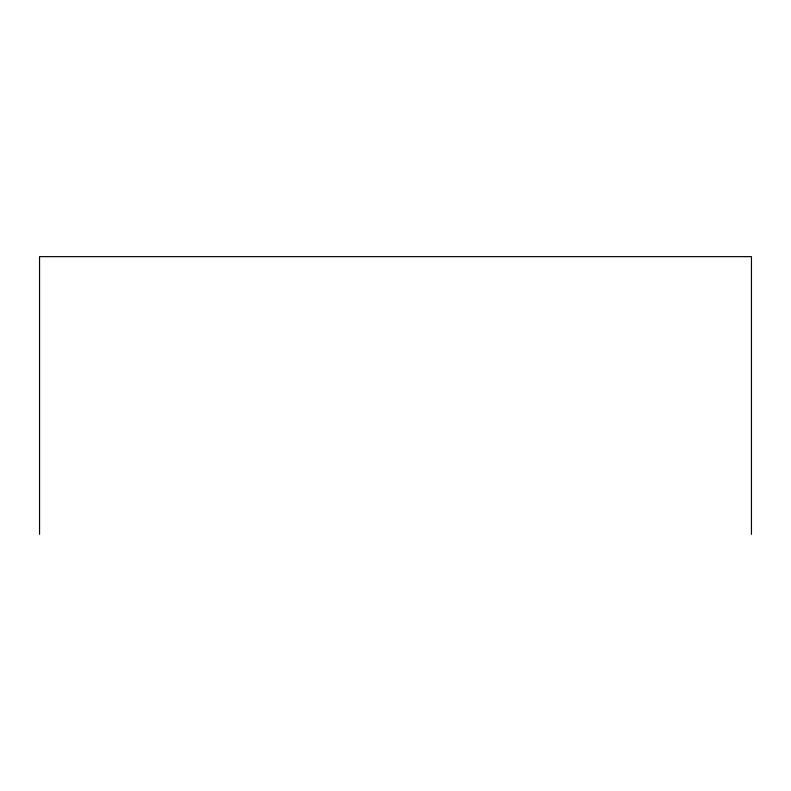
<?xml version="1.0" encoding="UTF-8"?>
<svg xmlns="http://www.w3.org/2000/svg" width="791" height="791" viewBox="0 0 791 791"><rect width="100%" height="100%" fill="white"/><g stroke="black" fill="none" stroke-linecap="round" stroke-linejoin="round"><path stroke-width="1.19" d="M751.45 534.36L751.45 256.64L39.55 256.64L39.55 534.36"/></g></svg>
